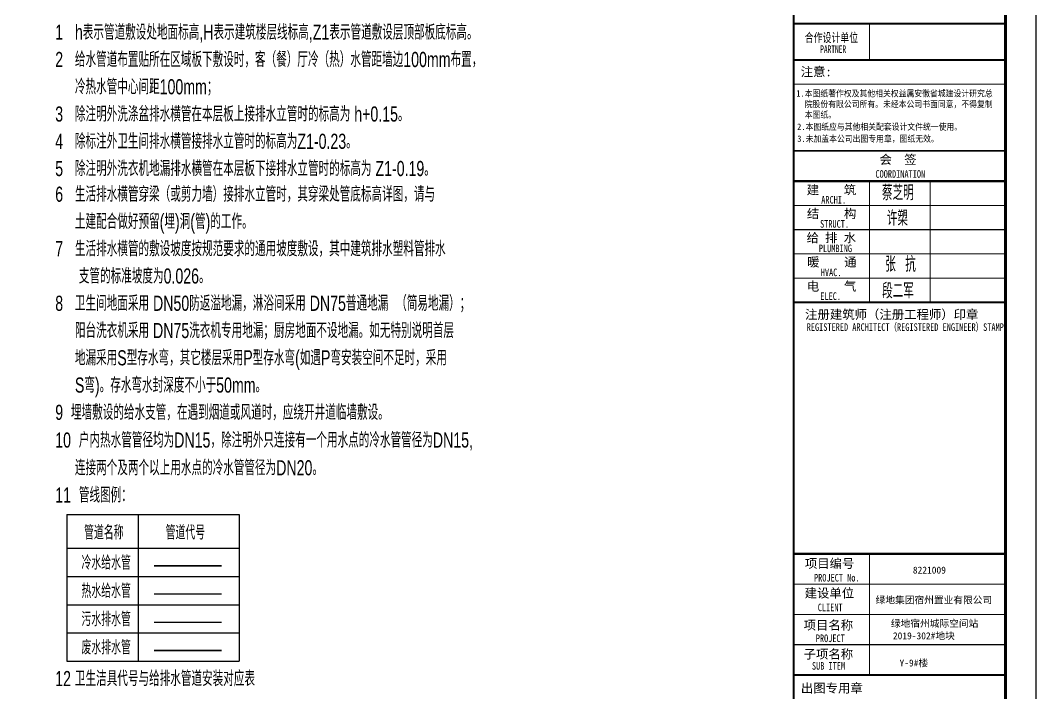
# Model space of a CAD drawing. Extents: x 27938 to 1507990, y 110129 to 923079.
# Drawn here: x 1214660 to 1231434, y 401011 to 412125 of the extents above; entities that cross this region are included whole.
import ezdxf

# ---------------------------------------------------------------- set-up
doc = ezdxf.new("R2010")
doc.units = 0
doc.header["$LTSCALE"] = 1000
doc.header["$MEASUREMENT"] = 0
for name, color, linetype in [('PIPE-废水', 31, 'TG_F'), ('PIPE-污水', 2, 'W'), ('PIPE-热给水', 5, 'TG_RJ'), ('PIPE-给水', 3, 'J1'), ('S-公用说明', 7, 'Continuous'), ('图框', 140, 'Continuous'), ('图签文字', 147, 'Continuous')]:
    doc.layers.add(name, color=color, linetype=linetype)
doc.layers.add('图签', color=147, linetype='Continuous', lineweight=18)
doc.styles.add('HT', font='simhei.ttf')
doc.styles.get("Standard").update_dxf_attribs({"font": 'gbenor.shx', "bigfont": 'gbcbig.shx'})
doc.styles.add('TG_LINETYPE', font='SIMPLEX', dxfattribs={"width": 0.8, "height": 3, "bigfont": 'HZTXT'})
doc.styles.add('中西文等高字体', font='HZTXT_E.shx', dxfattribs={"width": 0.7, "height": 4, "bigfont": 'hztxt.shx'})
doc.styles.add('宋体', font='', dxfattribs={"height": 50})
doc.styles.add('建筑图签-1', font='simhei.ttf', dxfattribs={"width": 0.7})
doc.styles.add('建筑图签-2', font='TXT.shx', dxfattribs={"width": 0.5, "bigfont": 'HZTXT.shx'})
doc.styles.get('宋体').set_extended_font_data('SimSun')
doc.linetypes.add('J1', pattern='A,3,-0.2,["J1",Standard,S=0.25,R=0,X=-0.1,Y=-0.115],-0.35', length=3.55)
doc.linetypes.add('TG_F', pattern='A,2,-0.3,["F",TG_LINETYPE,S=0.1,R=0,X=-0.23,Y=-0.15],0', length=2.3)
doc.linetypes.add('TG_J', pattern='A,2,-0.3,["J",TG_LINETYPE,S=0.1,R=0,X=-0.23,Y=-0.15],0', length=2.3)
doc.linetypes.add('TG_RJ', pattern='A,2,-0.6,["RJ",TG_LINETYPE,S=0.1,R=0,X=-0.52,Y=-0.15],0', length=2.6)
doc.linetypes.add('TG_W', pattern='A,2,-0.3,["W",TG_LINETYPE,S=0.1,R=0,X=-0.23,Y=-0.15],0', length=2.3)
doc.linetypes.add('W', pattern='A,3,-0.2,["W",Standard,S=0.25,R=0,X=-0.1,Y=-0.115],-0.2', length=3.4)

# ---------------------------------------------------------------- blocks, each defined once
blk = doc.blocks.new('TK')
at = {"layer": '图框'}
blk.add_line((541480, 542914), (548480, 542914), dxfattribs=at)
blk.add_lwpolyline([(465375, 548714), (549475, 548714), (549475, 489314), (465375, 489314)], close=True, dxfattribs=at)
blk.add_lwpolyline([(465375, 548714), (549475, 548714), (549475, 489314), (465375, 489314)], close=True, dxfattribs=at)
at = {"layer": '图框', "const_width": 100}
blk.add_lwpolyline([(548475, 490314), (548475, 547714), (467875, 547714), (467875, 490314)], close=True, dxfattribs=at)
at = {"layer": '图框'}
for points, const_width in [([(541480, 490314), (541480, 547714)], 70), ([(541480, 542914), (548480, 542914)], 60), ([(541480, 542914), (548480, 542914)], 60), ([(543980, 542914), (543980, 541714)], 35), ([(541480, 541714), (548480, 541714)], 60), ([(541480, 541714), (548480, 541714)], 60), ([(541480, 540913), (548480, 540913)], 35), ([(541488, 538714), (548488, 538714)], 60), ([(541488, 537714), (548488, 537714)], 70), ([(541488, 537714), (548488, 537714)], 70), ([(543988, 537714), (543988, 533714)], 35), ([(545988, 537714), (545988, 533714)], 35), ([(541488, 536914), (548488, 536914)], 35), ([(541488, 536114), (548488, 536114)], 35), ([(541488, 535314), (548488, 535314)], 35), ([(541488, 534514), (548488, 534514)], 35), ([(541488, 533714), (548488, 533714)], 70), ([(541480, 525414), (548480, 525414)], 70), ([(541480, 525414), (548480, 525414)], 70), ([(543980, 521414), (543980, 525414)], 35), ([(541480, 524414), (548480, 524414)], 35), ([(541480, 523414), (548480, 523414)], 35), ([(541480, 522414), (548480, 522414)], 35), ([(548480, 521414), (541480, 521414)], 70)]:
    blk.add_lwpolyline(points, dxfattribs=dict(at, const_width=const_width))
for s, height, style, width, p in [('PARTNER', 250, '建筑图签-1', 0.6, (542355, 541947)), ('1.本图纸著作权及其他相关权益属安徽省城建设计研究总', 210, 'HT', 0.88, (541566, 540507)), ('院股份有限公司所有。未经本公司书面同意，不得复制', 210, 'HT', 0.88, (541845, 540153)), ('本图纸。', 210, 'HT', 0.88, (541845, 539803)), (' 2.本图纸应与其他相关配套设计文件统一使用。 ', 210, 'HT', 0.88, (541455, 539406)), ('3.未加盖本公司出图专用章，图纸无效。', 210, 'HT', 0.88, (541598, 539011)), ('COORDINATION', 250, '建筑图签-1', 0.7, (544180, 537827)), ('ARCHI.', 250, '建筑图签-1', 0.7, (542389, 536975)), ('STRUCT.', 250, '建筑图签-1', 0.7, (542350, 536179)), ('PLUMBING', 250, '建筑图签-1', 0.7, (542309, 535372)), ('HVAC.', 250, '建筑图签-1', 0.7, (542374, 534579)), ('ELEC.', 250, '建筑图签-1', 0.7, (542358, 533794)), ('REGISTERED ARCHITECT（REGISTERED ENGINEER）STAMP', 250, '建筑图签-1', 0.7, (541909, 532772)), ('PROJECT No.', 250, '建筑图签-1', 0.7, (542150, 524499, -1799)), ('CLIENT', 250, '建筑图签-1', 0.7, (542274, 523520)), ('PROJECT', 250, '建筑图签-1', 0.7, (542209, 522500)), ('SUB ITEM', 250, '建筑图签-1', 0.7, (542082, 521589))]:
    blk.add_text(s, height=height, dxfattribs=dict(at, style=style, width=width)).set_placement(p)
at = {"layer": '图签', "color": 2, "style": '宋体'}
for s, height, p in [('8221009', 229.3, (545417, 524761)), ('绿地集团宿州置业有限公司', 229.34, (544185, 523776)), ('绿地宿州城际空间站', 229.3, (544690, 523001)), ('2019-302#地块', 229.34, (544757, 522592)), ('Y-9#楼', 229.3, (544977, 521695))]:
    blk.add_text(s, height=height, dxfattribs=at).set_placement(p)
at = {"layer": '图签文字', "color": 7, "style": '建筑图签-1', "width": 0.7}
blk.add_text('合作设计单位', height=300, dxfattribs=at).set_placement((541845, 542304))
at = {"layer": '图签文字', "color": 7, "style": '建筑图签-1'}
for s, p in [('注意:', (541711, 541177)), ('会  签', (544315, 538281)), ('建    筑', (541910, 537280)), ('结    构', (541914, 536493)), ('给 排 水', (541905, 535699)), ('暖    通', (541923, 534896)), ('电    气', (541913, 534096)), ('注册建筑师（注册工程师）印章', (541855, 533167)), ('项目编号', (541848, 524946)), ('建设单位', (541840, 523969)), ('项目名称', (541807, 522911)), ('子项名称', (541807, 521954)), ('出图专用章', (541716, 520832))]:
    blk.add_text(s, height=300, dxfattribs=at).set_placement(p)
at = {"layer": '图签文字', "color": 1, "style": '建筑图签-2', "width": 0.7}
for s, p in [('蔡芝明', (544395, 537085)), ('许槊', (544555, 536242)), ('张 抗', (544505, 534724)), ('段二军', (544401, 533845))]:
    blk.add_text(s, height=500, dxfattribs=at).set_placement(p)

msp = doc.modelspace()

# ---------------------------------------------------------------- linework, layer by layer
at = {"layer": 'PIPE-废水', "linetype": 'TG_F', "ltscale": 0.25, "const_width": 25}
msp.add_lwpolyline([(1216868.1, 401723.2), (1217984.7, 401723.2)], dxfattribs=at)
at = {"layer": 'PIPE-污水', "linetype": 'TG_W', "ltscale": 0.7, "const_width": 25}
msp.add_lwpolyline([(1216868.1, 402189.2), (1217984.7, 402189.2)], dxfattribs=at)
at = {"layer": 'PIPE-热给水', "linetype": 'TG_RJ', "ltscale": 0.25, "const_width": 25}
msp.add_lwpolyline([(1216868.1, 402655.2), (1217984.7, 402655.2)], dxfattribs=at)
at = {"layer": 'PIPE-给水', "linetype": 'TG_J', "ltscale": 0.7, "const_width": 25}
msp.add_lwpolyline([(1216868.1, 403121.1), (1217984.7, 403121.1)], dxfattribs=at)
at = {"layer": 'S-公用说明'}
for p, q in [((1215430.9, 403968.7), (1218275.7, 403968.7)), ((1215430.9, 403968.7), (1215430.9, 401546.6)), ((1216605.5, 403968.7), (1216605.5, 401546.6)), ((1218275.7, 403968.7), (1218275.7, 401546.6)), ((1215430.9, 403410.5), (1218275.7, 403410.5)), ((1215430.9, 402944.5), (1218275.7, 402944.5)), ((1215430.9, 402478.5), (1218275.7, 402478.5)), ((1215430.9, 402012.6), (1218275.7, 402012.6)), ((1215430.9, 401546.6), (1218275.7, 401546.6))]:
    msp.add_line(p, q, dxfattribs=at)

# ---------------------------------------------------------------- block references
at = {"xscale": 0.5, "yscale": 0.5, "zscale": 0.5}
msp.add_blockref('TK', (956697, 140612.6), dxfattribs=at)

# ---------------------------------------------------------------- texts
at = {"layer": 'S-公用说明', "style": '中西文等高字体', "width": 0.7}
for s, height, p in [('1   h表示管道敷设处地面标高,H表示建筑楼层线标高,Z1表示管道敷设层顶部板底标高。', 250, (1215236.9, 411803.3)), ('2   给水管道布置贴所在区域板下敷设时，客（餐）厅冷（热）水管距墙边100mm布置，', 250, (1215236.9, 411353.3)), ('     冷热水管中心间距100mm；', 250, (1215236.9, 410903.3)), ('3   除注明外洗涤盆排水横管在本层板上接排水立管时的标高为 h+0.15。', 250, (1215236.9, 410453.3)), ('4   除标注外卫生间排水横管接排水立管时的标高为Z1-0.23。', 250, (1215236.9, 410003.3)), ('5   除注明外洗衣机地漏排水横管在本层板下接排水立管时的标高为 Z1-0.19。', 250, (1215236.9, 409553.3)), ('6   生活排水横管穿梁（或剪力墙）接排水立管时，其穿梁处管底标高详图，请与', 250, (1215236.9, 409129.6)), ('     土建配合做好预留(埋)洞(管)的工作。', 250, (1215236.9, 408679.6)), ('7   生活排水横管的敷设坡度按规范要求的通用坡度敷设，其中建筑排水塑料管排水', 250, (1215236.9, 408229.6)), ('      支管的标准坡度为0.026。', 250, (1215236.9, 407779.6)), ('8   卫生间地面采用 DN50防返溢地漏，淋浴间采用 DN75普通地漏  （简易地漏）；', 250, (1215236.9, 407329.6)), ('     阳台洗衣机采用 DN75洗衣机专用地漏；厨房地面不设地漏。如无特别说明首层', 250, (1215236.9, 406879.6)), ('     地漏采用S型存水弯，其它楼层采用P型存水弯(如遇P弯安装空间不足时，采用', 250, (1215236.9, 406429.6)), ('     S弯)。存水弯水封深度不小于50mm。', 250, (1215236.9, 405979.6)), ('9  埋墙敷设的给水支管，在遇到烟道或风道时，应绕开井道临墙敷设。', 250, (1215236.9, 405529.6)), ('10  户内热水管管径均为DN15，除注明外只连接有一个用水点的冷水管管径为DN15,', 250, (1215236.9, 405072.2)), ('     连接两个及两个以上用水点的冷水管管径为DN20。', 250, (1215236.9, 404614.7)), ('11  管线图例：', 250, (1215236.9, 404164.7)), ('管道名称', 232.99, (1215713.6, 403554.6)), ('管道代号', 232.99, (1217060.7, 403554.6)), ('冷水给水管', 232.99, (1215670.3, 403056.2)), ('热水给水管', 232.99, (1215670.3, 402590.2)), ('污水排水管', 232.99, (1215670.3, 402124.2)), ('废水排水管', 232.99, (1215670.3, 401658.3)), ('12 卫生洁具代号与给排水管道安装对应表', 250, (1215236.9, 401135.1))]:
    msp.add_text(s, height=height, dxfattribs=at).set_placement(p)

doc.saveas('drawing.dxf')
